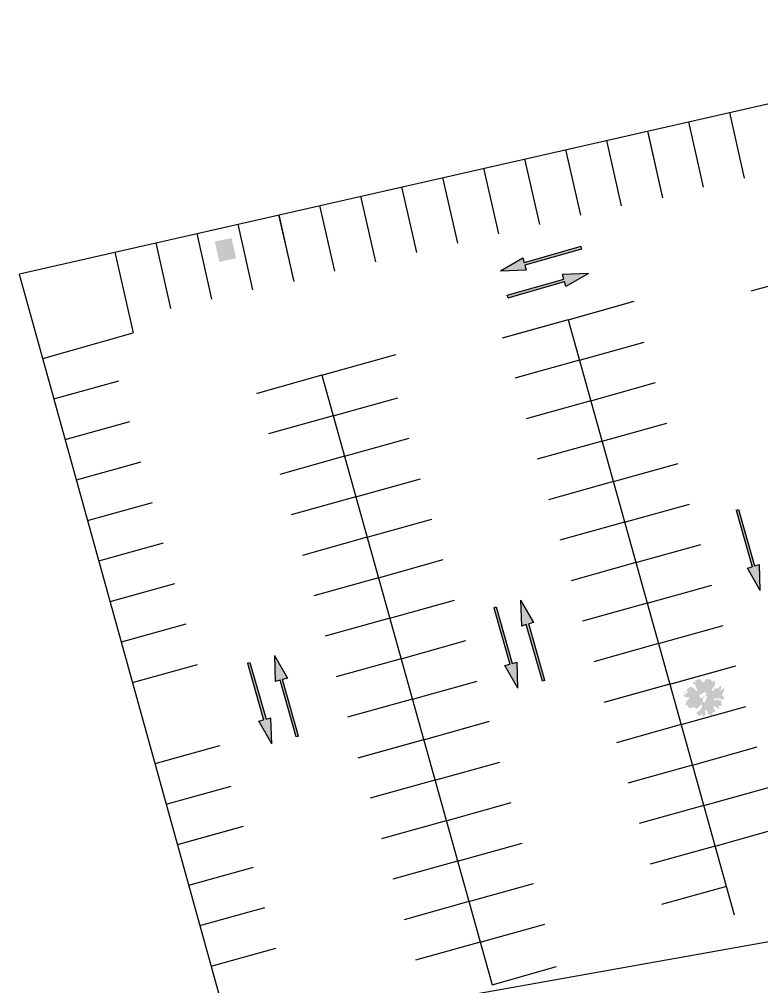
# Model space of a CAD drawing. Header units: millimetres. Extents: x 34038 to 35840, y 10511 to 10922.
# Drawn here: x 34786.2 to 34830.3, y 10566 to 10623.5 of the extents above; entities that cross this region are included whole.
import ezdxf

# ---------------------------------------------------------------- set-up
doc = ezdxf.new("R2010")
doc.units = ezdxf.units.MM

msp = doc.modelspace()

# ---------------------------------------------------------------- hatches: boundary and pattern name
for color, points in [(2, [(34797.79820685736, 10610.32110062353), (34798.06670176802, 10609.10171383193), (34799.06345390583, 10609.32118715909), (34798.7969904324, 10610.53134804847)]), (256, [(34814.79144828182, 10608.57546219161), (34816.13166295437, 10609.34646778917), (34816.21372449402, 10609.05790946975), (34819.58023822065, 10610.01529409907), (34819.62126899047, 10609.87101493936), (34816.25475526385, 10608.91363031004), (34816.33681680351, 10608.62507199061)]), (256, [(34820.03520653431, 10608.41545948065), (34818.69499186176, 10607.64445388309), (34818.6129303221, 10607.93301220251), (34815.24641659548, 10606.97562757319), (34815.20538582565, 10607.1199067329), (34818.57189955228, 10608.07729136223), (34818.48983801262, 10608.36584968165)]), (256, [(34830.26099488988, 10589.55954804941), (34829.48998929231, 10590.89976272197), (34829.77854761174, 10590.98182426162), (34828.82116298241, 10594.34833798825), (34828.96544214213, 10594.38936875807), (34829.92282677145, 10591.02285503145), (34830.21138509088, 10591.10491657111)]), (256, [(34815.83562354564, 10583.75527583856), (34815.06461794808, 10585.09549051112), (34815.3531762675, 10585.17755205077), (34814.39579163818, 10588.5440657774), (34814.54007079789, 10588.58509654723), (34815.49745542721, 10585.2185828206), (34815.78601374664, 10585.30064436026)]), (256, [(34815.9956262566, 10588.99903409106), (34816.76663185416, 10587.65881941851), (34816.47807353474, 10587.57675787885), (34817.43545816406, 10584.21024415223), (34817.29117900434, 10584.16921338241), (34816.33379437502, 10587.53572710903), (34816.0452360556, 10587.45366556937)]), (256, [(34801.34509386987, 10585.69233813598), (34802.11609946744, 10584.35212346342), (34801.82754114801, 10584.27006192377), (34802.78492577733, 10580.90354819714), (34802.64064661762, 10580.86251742732), (34801.6832619883, 10584.22903115394), (34801.39470366887, 10584.14696961428)]), (256, [(34801.18509115891, 10580.44857988348), (34800.41408556135, 10581.78879455603), (34800.70264388077, 10581.87085609569), (34799.74525925145, 10585.23736982231), (34799.88953841116, 10585.27840059214), (34800.84692304049, 10581.91188686552), (34801.13548135991, 10581.99394840517)])]:
    msp.add_hatch(color=color).paths.add_polyline_path(points)
h = msp.add_hatch(color=1)
h.paths.add_polyline_path([(34827.12450667426, 10582.32370764329), (34827.16738922981, 10582.20096979455), (34827.25347947414, 10582.15070897076), (34827.28104868937, 10582.22540966177), (34827.34000234922, 10582.12189999634), (34827.41672318312, 10582.22072122295), (34827.42607699573, 10582.34330709619), (34827.53809399981, 10582.33109521162), (34827.57507857532, 10582.30566630187), (34827.58700931699, 10582.38259065892), (34827.49012007203, 10582.59397552222), (34827.45627002807, 10582.69283362414), (34827.59309186068, 10582.65452565826), (34827.77248475765, 10582.52091759963), (34827.85266431812, 10582.61684798863), (34827.83206233809, 10582.6340673257), (34827.77749804618, 10582.6036236319), (34827.75973181034, 10582.67282764334), (34827.82565653761, 10582.70998725963), (34827.94621691428, 10582.72877847178), (34828.01572150766, 10582.81193685581), (34827.96040038999, 10582.83636134243), (34827.91920913376, 10582.82191774277), (34827.94803412358, 10582.96077078586), (34827.94545719452, 10583.00643230204), (34827.83074212184, 10583.01541609744), (34827.75997885987, 10583.09089101117), (34827.60852821699, 10583.04904653083), (34827.43391136884, 10583.02120062994), (34827.53318812944, 10583.11201651529), (34827.75627112799, 10583.17003903426), (34828.04578956824, 10583.06382452476), (34828.10688463241, 10583.11598714363), (34828.08910569274, 10583.23407342886), (34828.03008954702, 10583.28876366479), (34827.96724069765, 10583.32496306483), (34828.00546834392, 10583.41256878095), (34828.08502492201, 10583.56337468194), (34828.10874872977, 10583.66846681084), (34828.1126439193, 10583.73577707623), (34828.00101359611, 10583.72048836052), (34827.89332730629, 10583.59867671001), (34827.85747353362, 10583.59061911284), (34827.89533103503, 10583.7055924091), (34827.9412992783, 10583.83011695273), (34827.90519650031, 10583.89831654104), (34827.84220997534, 10583.88575935588), (34827.77264289608, 10583.75378154235), (34827.69610568762, 10583.75266935058), (34827.55728395849, 10583.73281087101), (34827.40947856161, 10583.56299893808), (34827.37230363445, 10583.66475520917), (34827.58590589284, 10583.99687354923), (34827.55934727911, 10584.11133164944), (34827.51263201991, 10584.21557866228), (34827.39171036999, 10584.12652350283), (34827.36244985544, 10584.18900426023), (34827.310321923, 10584.28692811488), (34827.01459690551, 10584.29510366953), (34826.99657185454, 10584.26666149042), (34826.90911356768, 10584.10624882934), (34826.77305239304, 10584.13843786844), (34826.72520633102, 10584.2761713882), (34826.49307811705, 10584.29091088983), (34826.31645754017, 10584.15614928985), (34826.35526221898, 10584.13992704435), (34826.47650806392, 10584.15266217402), (34826.41007551621, 10584.09411355266), (34826.32015256823, 10584.12588354055), (34826.26415868612, 10584.10748183586), (34826.22824242755, 10584.05060480919), (34826.31425748218, 10584.00040682971), (34826.39462356208, 10583.97126060372), (34826.41353330456, 10583.81968781157), (34826.48611283762, 10583.70467030844), (34826.52410707641, 10583.59686528643), (34826.476759025, 10583.58208443521), (34826.38728524381, 10583.63517325231), (34826.31658446771, 10583.75946759553), (34826.10322925886, 10583.8454126233), (34825.98350089765, 10583.77169038642), (34825.86590029872, 10583.63098780416), (34825.97546440728, 10583.49054139129), (34825.95141640451, 10583.46176929217), (34825.85918206882, 10583.4628105906), (34825.82044370811, 10583.57660151925), (34825.78364565202, 10583.47695381401), (34825.82320715659, 10583.40586338808), (34825.89477702637, 10583.37322199722), (34825.81931196706, 10583.33855312268), (34825.78314670319, 10583.3579332815), (34825.75149961122, 10583.38974819374), (34825.68933239789, 10583.37114225764), (34825.7151468897, 10583.26267006406), (34825.90489055874, 10583.21815404019), (34826.02840184154, 10583.21266540966), (34826.01527781116, 10583.12040813003), (34825.93283281282, 10583.04270150122), (34825.86113797127, 10582.97770403308), (34825.84148316865, 10582.86372782839), (34825.80745837088, 10582.76724536802), (34825.94570979368, 10582.71689541302), (34826.01799053937, 10582.58043339209), (34826.13534502699, 10582.57460751001), (34826.22989075039, 10582.60429490103), (34826.3485010126, 10582.66262137103), (34826.34379921526, 10582.55247758276), (34826.47909973193, 10582.52640747044), (34826.64203578192, 10582.67260673227), (34826.73332294021, 10582.8027609756), (34826.79882390835, 10582.72083721509), (34826.74790486243, 10582.5624260687), (34826.64901478274, 10582.44410958306), (34826.46962094754, 10582.30618273821), (34826.4710045879, 10582.24518829945), (34826.62257926432, 10582.1131367353), (34826.69497227796, 10582.12319584716), (34826.75305778233, 10582.19956813285), (34826.83694507468, 10582.21635049876), (34826.81848356076, 10582.11770721664), (34826.87869299519, 10582.07834990329), (34827.00609946752, 10582.14017153816), (34826.95874852211, 10582.34817633678), (34827.04086932544, 10582.50220299538)])
h.paths.add_polyline_path([(34826.88182650918, 10582.91763455226), (34826.98209639702, 10582.92620734549), (34827.01203948584, 10583.08045615545), (34827.07237772425, 10583.18748695474), (34827.10414978798, 10583.2533109015), (34826.99407402675, 10583.32361905567), (34827.08393159485, 10583.46581528812), (34826.95282122286, 10583.53189092999), (34826.85399362904, 10583.46239387386), (34826.7819121066, 10583.42489700601), (34826.65182410171, 10583.35971426182), (34826.61465206856, 10583.23868488308), (34826.69935867254, 10583.24941849805), (34826.68472986227, 10583.16926605183), (34826.80748048709, 10583.16989634809), (34826.87220809343, 10583.14297378815), (34826.82819379684, 10583.02766324033)], flags=16)
edge = h.paths.add_edge_path(flags=0)
edge.add_arc((34826.89297082664, 10583.23443744465), 0.04999999999936304, 3.132516606654734, 363.1325166066547)

# ---------------------------------------------------------------- linework, layer by layer
for p, q in [((34786.16661250593, 10608.40203448085, -493.9999999999999), (34852.7965866927, 10623.53089600479, -493.9999999999999)), ((34828.41713391931, 10617.99534883492, -493.9999999999999), (34829.30282146649, 10614.09463639117, -493.9999999999999)), ((34828.41713391931, 10617.99534883491, -493.9999999999999), (34829.30282146649, 10614.09463639117, -493.9999999999999)), ((34825.97918864197, 10617.44179411793, -493.9999999999999), (34826.86487618915, 10613.54108167419, -493.9999999999999)), ((34825.97918864197, 10617.44179411793, -493.9999999999999), (34826.86487618915, 10613.54108167419, -493.9999999999999)), ((34823.54124336463, 10616.88823940094, -493.9999999999999), (34824.42693091181, 10612.9875269572, -493.9999999999999)), ((34823.55775222184, 10616.81553170063, -493.9999999999999), (34824.44343976902, 10612.91481925689, -493.9999999999999)), ((34821.10329808729, 10616.33468468396, -493.9999999999999), (34821.98898563447, 10612.43397224021, -493.9999999999999)), ((34821.10329808729, 10616.33468468396, -493.9999999999999), (34821.98898563447, 10612.43397224021, -493.9999999999999)), ((34818.66535280995, 10615.78112996697, -493.9999999999999), (34819.55104035713, 10611.88041752323, -493.9999999999999)), ((34818.66535280995, 10615.78112996697, -493.9999999999999), (34819.55104035713, 10611.88041752323, -493.9999999999999)), ((34816.22740753261, 10615.22757524998, -493.9999999999999), (34817.11309507979, 10611.32686280624, -493.9999999999999)), ((34816.22740753261, 10615.22757524998, -493.9999999999999), (34817.11309507979, 10611.32686280624, -493.9999999999999)), ((34813.78946225527, 10614.674020533, -493.9999999999999), (34814.67514980245, 10610.77330808925, -493.9999999999999)), ((34813.78946225528, 10614.67402053299, -493.9999999999999), (34814.67514980245, 10610.77330808925, -493.9999999999999)), ((34811.35151697793, 10614.12046581601, -493.9999999999999), (34812.23720452512, 10610.21975337226, -493.9999999999999)), ((34811.35151697793, 10614.120465816, -493.9999999999999), (34812.23720452512, 10610.21975337226, -493.9999999999999)), ((34808.91357170059, 10613.56691109902, -493.9999999999999), (34809.79925924777, 10609.66619865528, -493.9999999999999)), ((34808.91357170059, 10613.56691109902, -493.9999999999999), (34809.79925924777, 10609.66619865528, -493.9999999999999)), ((34806.47562642326, 10613.01335638203, -493.9999999999999), (34807.36131397043, 10609.11264393829, -493.9999999999999)), ((34806.47562642326, 10613.01335638203, -493.9999999999999), (34807.36131397043, 10609.11264393829, -493.9999999999999)), ((34804.03768114591, 10612.45980166505, -493.9999999999999), (34804.9233686931, 10608.5590892213, -493.9999999999999)), ((34804.03768114591, 10612.45980166505, -493.9999999999999), (34804.9233686931, 10608.5590892213, -493.9999999999999)), ((34801.59973586858, 10611.90624694806, -493.9999999999999), (34802.48542341575, 10608.00553450432, -493.9999999999999)), ((34801.61624472579, 10611.83353924775, -493.9999999999999), (34802.50193227296, 10607.932826804, -493.9999999999999)), ((34799.16179059124, 10611.35269223107, -493.9999999999999), (34800.04747813842, 10607.45197978733, -493.9999999999999)), ((34799.16179059124, 10611.35269223106, -493.9999999999999), (34800.04747813842, 10607.45197978732, -493.9999999999999)), ((34796.7238453139, 10610.79913751408, -493.9999999999999), (34797.60953286108, 10606.89842507034, -493.9999999999999)), ((34796.7238453139, 10610.79913751408, -493.9999999999999), (34797.60953286108, 10606.89842507034, -493.9999999999999)), ((34794.28590003656, 10610.2455827971, -493.9999999999999), (34795.17158758374, 10606.34487035336, -493.9999999999999)), ((34794.28590003656, 10610.2455827971, -493.9999999999999), (34795.17158758374, 10606.34487035336, -493.9999999999999)), ((34794.28590003656, 10610.2455827971, -493.9999999999999), (34795.17158758374, 10606.34487035335, -493.9999999999999)), ((34819.58023822065, 10610.01529409907), (34816.21372449402, 10609.05790946975)), ((34819.62126899047, 10609.87101493936), (34816.25475526385, 10608.91363031004)), ((34819.58023822065, 10610.01529409907), (34819.62126899047, 10609.87101493936)), ((34791.84795475922, 10609.69202808011, -493.9999999999999), (34792.94019681021, 10604.88161590547, -493.9999999999999)), ((34814.79144828182, 10608.57546219161), (34816.13166295437, 10609.34646778917)), ((34816.13166295437, 10609.34646778917), (34816.21372449402, 10609.05790946975)), ((34814.79144828182, 10608.57546219161), (34816.33681680351, 10608.62507199061)), ((34816.25475526385, 10608.91363031004), (34816.33681680351, 10608.62507199061)), ((34787.55783022083, 10603.36713651848, 11.67693180918354), (34786.16661250593, 10608.36210554734)), ((34815.20538582565, 10607.1199067329), (34818.57189955228, 10608.07729136223)), ((34820.03520653431, 10608.41545948065), (34818.48983801262, 10608.36584968165)), ((34818.57189955228, 10608.07729136223), (34818.48983801262, 10608.36584968165)), ((34820.03520653431, 10608.41545948065), (34818.69499186176, 10607.64445388309)), ((34833.54852660044, 10608.43641769316, 267.6566825705644), (34829.69599088111, 10607.36032823068, 267.6566825705644)), ((34815.24641659548, 10606.97562757319), (34818.6129303221, 10607.93301220251)), ((34818.69499186176, 10607.64445388309), (34818.6129303221, 10607.93301220251)), ((34815.24641659548, 10606.97562757319), (34815.20538582565, 10607.1199067329)), ((34818.82462350561, 10605.66954376457, 343.4257817646564), (34822.66807546843, 10606.75100647728, 343.4257817646564)), ((34818.82462350561, 10605.66954376457, 277.4439965396077), (34822.67715922494, 10606.74563322706, 277.4439965396077)), ((34818.8964332113, 10605.68960163638, 277.4439965396077), (34822.74896893062, 10606.76569109886, 277.4439965396077)), ((34818.75281379993, 10605.64948589276, 277.4439965396077), (34814.9002780806, 10604.57339643028, 277.4439965396077)), ((34818.82462350561, 10605.66954376457, 277.4439965396077), (34814.97208778628, 10604.59345430208, 277.4439965396077)), ((34818.82462350561, 10605.66954376457, 277.4439965396077), (34828.7094387772, 10570.28066092508)), ((34787.55783022083, 10603.36713651848, 11.67693180918354), (34792.94019681021, 10604.88161590547, 11.67693180918354)), ((34819.49717941967, 10603.26170893999, 277.4439965396077), (34823.349715139, 10604.33779840248, 277.4439965396077)), ((34819.49717941967, 10603.26170893999, 277.4439965396077), (34823.349715139, 10604.33779840248, 277.4439965396077)), ((34804.17409111889, 10602.36284780948), (34808.56442735936, 10603.59819171029)), ((34798.78083489354, 10562.91645034156, 11.67693180918354), (34787.55783022083, 10603.36713651848, 11.67693180918354)), ((34819.49717941967, 10603.26170893999, 277.4439965396077), (34815.64464370034, 10602.1856194775, 277.4439965396077)), ((34819.49717941967, 10603.26170893999, 277.4439965396077), (34815.64464370034, 10602.1856194775, 277.4439965396077)), ((34804.17409111889, 10602.36284780948), (34800.32155539955, 10601.28675834699)), ((34804.17409111889, 10602.36284780948), (34814.29723232168, 10566.12072813903, -284.1332564818489)), ((34788.22620468322, 10600.95813764384, 11.67693180918354), (34792.08060288264, 10602.02753678366, 11.67693180918354)), ((34788.22620468322, 10600.95813764384, 11.67693180918354), (34792.08060288264, 10602.02753678366, 11.67693180918354)), ((34820.16973533372, 10600.85387411541, 277.4439965396077), (34824.02227105305, 10601.92996357789, 277.4439965396077)), ((34820.16973533372, 10600.85387411541, 277.4439965396077), (34824.02227105305, 10601.92996357789, 277.4439965396077)), ((34800.32155539955, 10601.28675834699), (34800.31403077859, 10601.31369743716)), ((34804.84664703294, 10599.9550129849), (34808.69918275227, 10601.03110244739)), ((34804.84664703294, 10599.9550129849), (34808.69918275227, 10601.03110244739)), ((34820.16973533372, 10600.85387411541, 277.4439965396077), (34816.31719961439, 10599.77778465292, 277.4439965396077)), ((34820.16973533372, 10600.85387411541, 277.4439965396077), (34816.31719961439, 10599.77778465292, 277.4439965396077)), ((34788.89457914561, 10598.5491387692, 11.67693180918354), (34792.74897734503, 10599.61853790902, 11.67693180918354)), ((34788.89457914561, 10598.5491387692, 11.67693180918354), (34792.74897734503, 10599.61853790902, 11.67693180918354)), ((34804.84664703294, 10599.9550129849), (34800.99411131361, 10598.87892352241)), ((34804.84664703294, 10599.9550129849), (34800.99411131361, 10598.87892352241)), ((34820.84229124778, 10598.44603929082, 277.4439965396077), (34824.6948269671, 10599.52212875331, 277.4439965396077)), ((34820.84229124778, 10598.44603929082, 277.4439965396077), (34824.6948269671, 10599.52212875331, 277.4439965396077)), ((34805.519202947, 10597.54717816032), (34809.37173866633, 10598.6232676228)), ((34805.519202947, 10597.54717816032), (34809.37173866633, 10598.6232676228)), ((34820.84229124778, 10598.44603929082, 277.4439965396077), (34816.98975552845, 10597.36994982834, 277.4439965396077)), ((34820.84229124778, 10598.44603929082, 277.4439965396077), (34816.98975552845, 10597.36994982834, 277.4439965396077)), ((34789.56295360799, 10596.14013989456, 11.67693180918354), (34793.41735180742, 10597.20953903437, 11.67693180918354)), ((34789.56295360799, 10596.14013989456, 11.67693180918354), (34793.41735180742, 10597.20953903437, 11.67693180918354)), ((34805.519202947, 10597.54717816032), (34801.66666722766, 10596.47108869783)), ((34805.519202947, 10597.54717816032), (34801.66666722766, 10596.47108869783)), ((34821.51484716183, 10596.03820446624, 277.4439965396077), (34825.36738288117, 10597.11429392873, 277.4439965396077)), ((34821.51484716184, 10596.03820446624, 277.4439965396077), (34825.36738288117, 10597.11429392873, 277.4439965396077)), ((34806.19175886105, 10595.13934333574), (34810.04429458038, 10596.21543279822)), ((34806.19175886105, 10595.13934333574), (34810.04429458038, 10596.21543279822)), ((34821.51484716183, 10596.03820446624, 277.4439965396077), (34817.6623114425, 10594.96211500375, 277.4439965396077)), ((34821.51484716183, 10596.03820446624, 277.4439965396077), (34817.66231144249, 10594.96211500375, 277.4439965396077)), ((34806.19175886105, 10595.13934333574), (34802.33922314172, 10594.06325387325)), ((34806.19175886105, 10595.13934333574), (34802.33922314172, 10594.06325387325)), ((34790.23132807037, 10593.73114101991, 11.67693180918354), (34794.0857262698, 10594.80054015973, 11.67693180918354)), ((34790.23132807037, 10593.73114101991, 11.67693180918354), (34794.0857262698, 10594.80054015973, 11.67693180918354)), ((34822.18740307588, 10593.63036964166, 277.4439965396077), (34826.03993879522, 10594.70645910415, 277.4439965396077)), ((34822.18740307589, 10593.63036964166, 277.4439965396077), (34826.03993879522, 10594.70645910415, 277.4439965396077)), ((34828.82116298241, 10594.34833798825), (34828.96544214213, 10594.38936875807)), ((34828.82116298241, 10594.34833798825), (34829.77854761174, 10590.98182426162)), ((34828.96544214213, 10594.38936875807), (34829.92282677145, 10591.02285503145)), ((34806.86431477511, 10592.73150851115), (34810.71685049444, 10593.80759797364)), ((34806.86431477511, 10592.73150851115), (34810.71685049444, 10593.80759797364)), ((34822.18740307588, 10593.63036964166, 277.4439965396077), (34818.33486735656, 10592.55428017917, 277.4439965396077)), ((34822.18740307588, 10593.63036964166, 277.4439965396077), (34818.33486735656, 10592.55428017917, 277.4439965396077)), ((34806.86431477511, 10592.73150851115), (34803.01177905578, 10591.65541904867)), ((34806.86431477511, 10592.73150851115), (34803.01177905577, 10591.65541904866)), ((34790.89970253276, 10591.32214214527, 11.67693180918354), (34794.75410073219, 10592.39154128509, 11.67693180918354)), ((34790.89970253276, 10591.32214214527, 11.67693180918354), (34794.75410073219, 10592.39154128509, 11.67693180918354)), ((34822.85995898994, 10591.22253481708, 277.4439965396077), (34826.71249470927, 10592.29862427957, 277.4439965396077)), ((34822.85995898994, 10591.22253481708, 277.4439965396077), (34826.71249470927, 10592.29862427957, 277.4439965396077)), ((34807.53687068916, 10590.32367368657), (34811.3894064085, 10591.39976314906)), ((34807.53687068917, 10590.32367368657), (34811.3894064085, 10591.39976314906)), ((34822.85995898994, 10591.22253481708, 277.4439965396077), (34819.00742327061, 10590.14644535459, 277.4439965396077)), ((34822.85995898994, 10591.22253481708, 277.4439965396077), (34819.00742327061, 10590.14644535459, 277.4439965396077)), ((34829.48998929231, 10590.89976272197), (34829.77854761174, 10590.98182426162)), ((34830.26099488988, 10589.55954804941), (34829.48998929231, 10590.89976272197)), ((34829.92282677145, 10591.02285503145), (34830.21138509088, 10591.10491657111)), ((34830.26099488988, 10589.55954804941), (34830.21138509088, 10591.10491657111)), ((34807.53687068916, 10590.32367368657), (34803.68433496983, 10589.24758422408)), ((34807.53687068916, 10590.32367368657), (34803.68433496982, 10589.24758422408)), ((34791.56807699515, 10588.91314327063, 11.67693180918354), (34795.42247519458, 10589.98254241045, 11.67693180918354)), ((34791.56807699515, 10588.91314327063, 11.67693180918354), (34795.42247519458, 10589.98254241045, 11.67693180918354)), ((34823.532514904, 10588.8146999925, 277.4439965396077), (34827.38505062333, 10589.89078945498, 277.4439965396077)), ((34823.532514904, 10588.8146999925, 277.4439965396077), (34827.38505062333, 10589.89078945498, 277.4439965396077)), ((34808.20942660321, 10587.91583886199), (34812.06196232255, 10588.99192832448)), ((34808.20942660321, 10587.91583886199), (34812.06196232255, 10588.99192832448)), ((34814.39579163818, 10588.5440657774, 277.4439965396077), (34814.54007079789, 10588.58509654723, 277.4439965396077)), ((34814.39579163818, 10588.5440657774, 277.4439965396077), (34815.3531762675, 10585.17755205077, 277.4439965396077)), ((34814.54007079789, 10588.58509654723, 277.4439965396077), (34815.49745542721, 10585.2185828206, 277.4439965396077)), ((34815.9956262566, 10588.99903409106, 277.4439965396077), (34816.0452360556, 10587.45366556937, 277.4439965396077)), ((34815.9956262566, 10588.99903409106, 277.4439965396077), (34816.76663185416, 10587.65881941851, 277.4439965396077)), ((34823.532514904, 10588.8146999925, 277.4439965396077), (34819.67997918466, 10587.73861053001, 277.4439965396077)), ((34823.532514904, 10588.8146999925, 277.4439965396077), (34819.67997918466, 10587.73861053001, 277.4439965396077)), ((34808.20942660321, 10587.91583886199), (34804.35689088389, 10586.8397493995)), ((34808.20942660321, 10587.91583886199), (34804.35689088389, 10586.8397493995)), ((34792.23645145754, 10586.50414439599, 11.67693180918354), (34796.09084965696, 10587.5735435358, 11.67693180918354)), ((34792.23645145754, 10586.50414439599, 11.67693180918354), (34796.09084965696, 10587.5735435358, 11.67693180918354)), ((34816.33379437502, 10587.53572710903, 277.4439965396077), (34816.0452360556, 10587.45366556937, 277.4439965396077)), ((34817.29117900434, 10584.16921338241, 277.4439965396077), (34816.33379437502, 10587.53572710903, 277.4439965396077)), ((34816.76663185416, 10587.65881941851, 277.4439965396077), (34816.47807353474, 10587.57675787885, 277.4439965396077)), ((34817.43545816406, 10584.21024415223, 277.4439965396077), (34816.47807353474, 10587.57675787885, 277.4439965396077)), ((34824.20507081805, 10586.40686516791, 277.4439965396077), (34828.05760653738, 10587.4829546304, 277.4439965396077)), ((34824.20507081805, 10586.40686516791, 277.4439965396077), (34828.05760653738, 10587.4829546304, 277.4439965396077)), ((34808.88198251727, 10585.50800403741), (34812.7345182366, 10586.5840934999)), ((34808.88198251727, 10585.50800403741), (34812.7345182366, 10586.5840934999)), ((34824.20507081805, 10586.40686516791, 277.4439965396077), (34820.35253509872, 10585.33077570543, 277.4439965396077)), ((34824.20507081805, 10586.40686516791, 277.4439965396077), (34820.35253509872, 10585.33077570543, 277.4439965396077)), ((34801.34509386987, 10585.69233813598), (34801.39470366887, 10584.14696961428)), ((34801.34509386987, 10585.69233813598), (34802.11609946744, 10584.35212346342)), ((34792.90482591993, 10584.09514552134, 11.67693180918354), (34796.75922411935, 10585.16454466116, 11.67693180918354)), ((34792.90482591993, 10584.09514552134, 11.67693180918354), (34796.75922411935, 10585.16454466116, 11.67693180918354)), ((34799.74525925145, 10585.23736982231), (34799.88953841116, 10585.27840059214)), ((34799.74525925145, 10585.23736982231), (34800.70264388077, 10581.87085609569)), ((34799.88953841116, 10585.27840059214), (34800.84692304049, 10581.91188686552)), ((34808.88198251727, 10585.50800403741), (34805.02944679794, 10584.43191457492)), ((34808.88198251727, 10585.50800403741), (34805.02944679794, 10584.43191457492)), ((34808.64591543673, 10585.3759274235), (34808.64591543673, 10585.3759274235)), ((34808.64591543673, 10585.3759274235), (34808.64591543673, 10585.3759274235)), ((34815.06461794808, 10585.09549051112, 277.4439965396077), (34815.3531762675, 10585.17755205077, 277.4439965396077)), ((34815.83562354564, 10583.75527583856, 277.4439965396077), (34815.06461794808, 10585.09549051112, 277.4439965396077)), ((34815.49745542721, 10585.2185828206, 277.4439965396077), (34815.78601374664, 10585.30064436026, 277.4439965396077)), ((34815.83562354564, 10583.75527583856, 277.4439965396077), (34815.78601374664, 10585.30064436026, 277.4439965396077)), ((34824.87762673211, 10583.99903034333, 277.4439965396077), (34828.73016245144, 10585.07511980582, 277.4439965396077)), ((34824.94943643779, 10584.01908821514, 277.4439965396077), (34828.80197215712, 10585.09517767763, 277.4439965396077)), ((34801.6832619883, 10584.22903115394), (34801.39470366887, 10584.14696961428)), ((34802.64064661762, 10580.86251742732), (34801.6832619883, 10584.22903115394)), ((34802.11609946744, 10584.35212346342), (34801.82754114801, 10584.27006192377)), ((34802.78492577733, 10580.90354819714), (34801.82754114801, 10584.27006192377)), ((34809.55453843133, 10583.10016921283), (34813.40707415066, 10584.17625867531)), ((34809.55453843133, 10583.10016921283), (34813.40707415066, 10584.17625867531)), ((34817.43545816406, 10584.21024415223, 277.4439965396077), (34817.29117900434, 10584.16921338241, 277.4439965396077)), ((34824.80581702643, 10583.97897247153, 277.4439965396077), (34820.9532813071, 10582.90288300904, 277.4439965396077)), ((34824.87762673211, 10583.99903034333, 277.4439965396077), (34821.02509101277, 10582.92294088084, 277.4439965396077)), ((34809.55453843133, 10583.10016921283), (34805.70200271199, 10582.02407975034)), ((34809.55453843133, 10583.10016921283), (34805.70200271199, 10582.02407975034)), ((34825.55018264616, 10581.59119551875, 277.4439965396077), (34829.40271836549, 10582.66728498124, 277.4439965396077)), ((34800.41408556135, 10581.78879455603), (34800.70264388077, 10581.87085609569)), ((34801.18509115891, 10580.44857988348), (34800.41408556135, 10581.78879455603)), ((34800.84692304049, 10581.91188686552), (34801.13548135991, 10581.99394840517)), ((34801.18509115891, 10580.44857988348), (34801.13548135991, 10581.99394840517)), ((34810.22709434538, 10580.69233438824), (34814.07963006471, 10581.76842385073)), ((34810.29890405107, 10580.71239226005), (34814.15143977039, 10581.78848172254)), ((34825.55018264616, 10581.59119551875, 277.4439965396077), (34821.69764692683, 10580.51510605626, 277.4439965396077)), ((34802.78492577733, 10580.90354819714), (34802.64064661762, 10580.86251742732)), ((34810.1552846397, 10580.67227651644), (34806.30274892037, 10579.59618705395)), ((34810.22709434538, 10580.69233438824), (34806.37455862605, 10579.61624492576)), ((34794.24157484469, 10579.27714777206, 11.67693180918354), (34798.09597304412, 10580.34654691188, 11.67693180918354)), ((34794.2415748447, 10579.27714777206, 11.67693180918354), (34798.09597304412, 10580.34654691188, 11.67693180918354)), ((34826.22273856022, 10579.18336069417, 277.4439965396077), (34830.07527427954, 10580.25945015666, 277.4439965396077)), ((34826.22273856022, 10579.18336069417, 277.4439965396077), (34830.07527427954, 10580.25945015666, 277.4439965396077)), ((34810.89965025944, 10578.28449956366), (34814.75218597877, 10579.36058902615)), ((34826.22273856022, 10579.18336069417, 277.4439965396077), (34822.37020284089, 10578.10727123168, 277.4439965396077)), ((34826.22273856022, 10579.18336069417, 277.4439965396077), (34822.37020284089, 10578.10727123168, 277.4439965396077)), ((34810.89965025944, 10578.28449956366), (34807.0471145401, 10577.20841010117)), ((34794.90994930708, 10576.86814889741, 11.67693180918354), (34798.76434750651, 10577.93754803723, 11.67693180918354)), ((34794.90994930708, 10576.86814889741, 11.67693180918354), (34798.76434750651, 10577.93754803723, 11.67693180918354)), ((34826.89529447427, 10576.77552586959, 277.4439965396077), (34830.74783019361, 10577.85161533207, 277.4439965396077)), ((34826.89529447427, 10576.77552586959, 277.4439965396077), (34830.74783019361, 10577.85161533207, 277.4439965396077)), ((34826.89529447427, 10576.77552586959, 277.4439965396077), (34830.74783019361, 10577.85161533207, 277.4439965396077)), ((34811.57220617349, 10575.87666473908), (34815.42474189282, 10576.95275420157)), ((34811.57220617349, 10575.87666473908), (34815.42474189282, 10576.95275420157)), ((34826.89529447427, 10576.77552586959, 277.4439965396077), (34823.04275875494, 10575.6994364071, 277.4439965396077)), ((34826.89529447427, 10576.77552586959, 277.4439965396077), (34823.04275875494, 10575.6994364071, 277.4439965396077)), ((34826.89529447427, 10576.77552586959, 277.4439965396077), (34823.04275875494, 10575.6994364071, 277.4439965396077)), ((34811.57220617349, 10575.87666473908), (34807.71967045416, 10574.80057527659)), ((34811.57220617349, 10575.87666473908), (34807.71967045416, 10574.80057527659)), ((34795.57832376947, 10574.45915002277, 11.67693180918354), (34799.4327219689, 10575.52854916259, 11.67693180918354)), ((34795.65016819102, 10574.47908318967, 11.67693180918354), (34799.50456639045, 10575.54848232949, 11.67693180918354)), ((34827.56785038833, 10574.367691045, 277.4439965396076), (34831.42038610766, 10575.44378050749, 277.4439965396076)), ((34827.56785038833, 10574.367691045, 277.4439965396076), (34831.42038610766, 10575.44378050749, 277.4439965396076)), ((34812.24476208755, 10573.4688299145), (34816.09729780687, 10574.54491937699)), ((34812.24476208755, 10573.4688299145), (34816.09729780687, 10574.54491937699)), ((34812.24476208755, 10573.4688299145), (34816.09729780687, 10574.54491937699)), ((34827.56785038833, 10574.367691045, 277.4439965396076), (34823.715314669, 10573.29160158252, 277.4439965396076)), ((34827.56785038833, 10574.367691045, 277.4439965396076), (34823.715314669, 10573.29160158252, 277.4439965396076)), ((34796.24669823186, 10572.05015114813, 11.67693180918354), (34800.10109643128, 10573.11955028795, 11.67693180918354)), ((34796.24669823186, 10572.05015114813, 11.67693180918354), (34800.10109643128, 10573.11955028795, 11.67693180918354)), ((34812.24476208755, 10573.4688299145), (34808.39222636822, 10572.39274045201)), ((34812.24476208755, 10573.4688299145), (34808.39222636822, 10572.39274045201)), ((34812.24476208755, 10573.4688299145), (34808.39222636822, 10572.39274045201)), ((34812.9173180016, 10571.06099508992), (34816.76985372093, 10572.1370845524)), ((34812.9173180016, 10571.06099508992), (34816.76985372093, 10572.1370845524)), ((34828.24040630239, 10571.95985622042, 277.4439965396076), (34824.38787058305, 10570.88376675794, 277.4439965396076)), ((34828.24040630239, 10571.95985622042, 277.4439965396076), (34824.38787058305, 10570.88376675794, 277.4439965396076)), ((34828.24040630239, 10571.95985622042, 277.4439965396076), (34824.38787058305, 10570.88376675793, 277.4439965396076)), ((34796.91507269424, 10569.64115227349, 11.67693180918354), (34800.76947089367, 10570.71055141331, 11.67693180918354)), ((34796.91507269424, 10569.64115227349, 11.67693180918354), (34800.76947089367, 10570.71055141331, 11.67693180918354)), ((34812.9173180016, 10571.06099508992), (34809.06478228227, 10569.98490562743)), ((34812.9173180016, 10571.06099508992), (34809.06478228227, 10569.98490562743)), ((34813.58987391565, 10568.65316026533), (34817.44240963499, 10569.72924972782)), ((34813.58987391566, 10568.65316026534), (34817.44240963499, 10569.72924972782)), ((34809.31582440189, 10564.87255260941, -494), (34833.64556069431, 10569.19666772798)), ((34813.58987391565, 10568.65316026533), (34809.73733819633, 10567.57707080285)), ((34813.58987391565, 10568.65316026533), (34809.73733819632, 10567.57707080284)), ((34797.58344715663, 10567.23215339885, 11.67693180918354), (34801.43784535606, 10568.30155253866, 11.67693180918354)), ((34797.58344715663, 10567.23215339885, 11.67693180918354), (34801.43784535606, 10568.30155253866, 11.67693180918354)), ((34814.29723232168, 10566.12072813903, -284.1332564818489), (34818.14068428451, 10567.20219085174, -284.1332564818489))]:
    msp.add_line(p, q)

doc.saveas('drawing.dxf')
